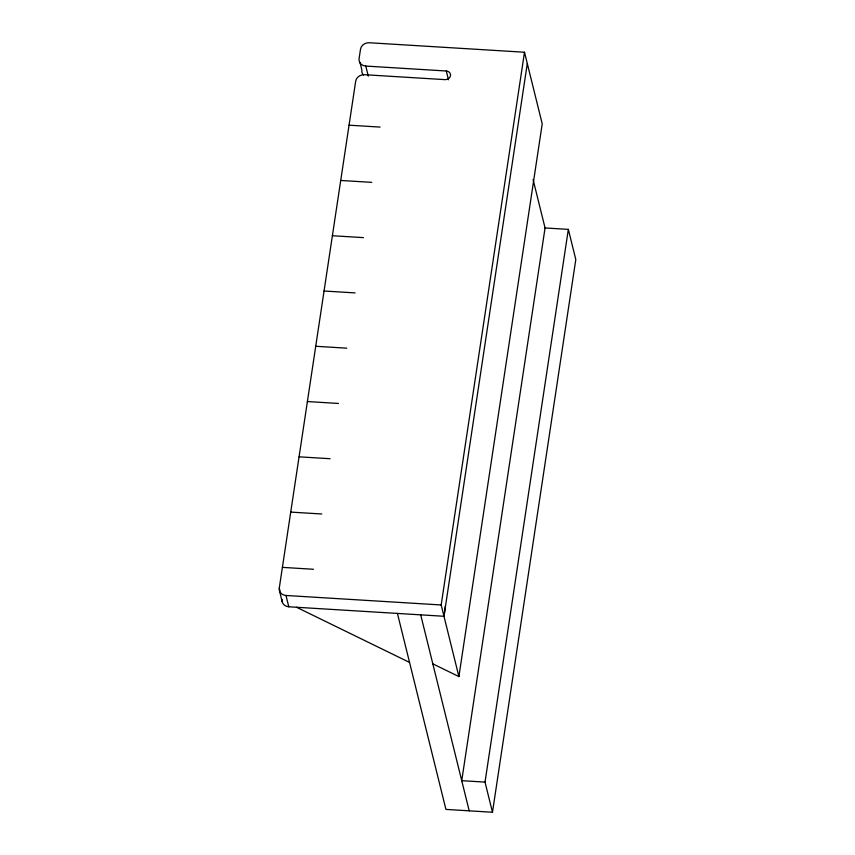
<?xml version="1.0" encoding="UTF-8"?>
<svg xmlns="http://www.w3.org/2000/svg" width="855" height="855" viewBox="0 0 855 855"><rect width="100%" height="100%" fill="white"/><g stroke="black" fill="none" stroke-linecap="round" stroke-linejoin="round"><path stroke-width="1.28" d="M282.075 599.398A7.887 6.861 -13.9 0 0 288.787 606.783L443.98 616.273L445.423 605.682M279.895 590.613L279.275 588.101L355.691 81.14A7.887 6.861 -13.9 0 1 364.497 74.706L444.995 79.633A4.927 4.286 -13.9 0 0 450.5 75.603A4.927 4.286 -13.9 0 0 446.299 70.997L365.79 66.07A7.887 6.861 -13.9 0 1 359.079 58.685L360.511 49.184A7.887 6.861 -13.9 0 1 369.307 42.75L524.5 52.241L542.22 123.847L458.9 676.572L432.822 663.843M458.9 676.572L441.18 604.966L524.5 52.241M443.98 616.273L527.3 63.548M485.02 782.101L568.34 229.375L545.062 227.954L461.743 780.679L485.02 782.101L492.48 812.25L445.925 809.407L397.425 613.43M492.48 812.25L575.8 259.525L568.34 229.375M349.054 125.183L380.09 127.085M340.718 180.458L371.754 182.361M332.392 235.734L363.428 237.626M324.056 291.01L355.092 292.902M315.719 346.275L346.767 348.177M307.394 401.551L338.43 403.453M299.058 456.827L330.094 458.718M290.732 512.092L321.769 513.994M282.396 567.367L313.432 569.27M279.275 588.101A7.887 6.861 -13.9 0 0 285.987 595.475L441.18 604.966M296.546 607.264L409.545 662.422M533.06 179.454L545.18 228.445M446.299 70.997L448.48 79.782M365.79 66.07L368.281 76.116M360.008 62.458L361.879 69.992A7.887 6.861 -13.9 0 0 363.407 75.016M420.703 614.852L469.203 810.829M285.987 595.475L288.787 606.783M279.467 590.773L282.268 602.08"/></g></svg>
